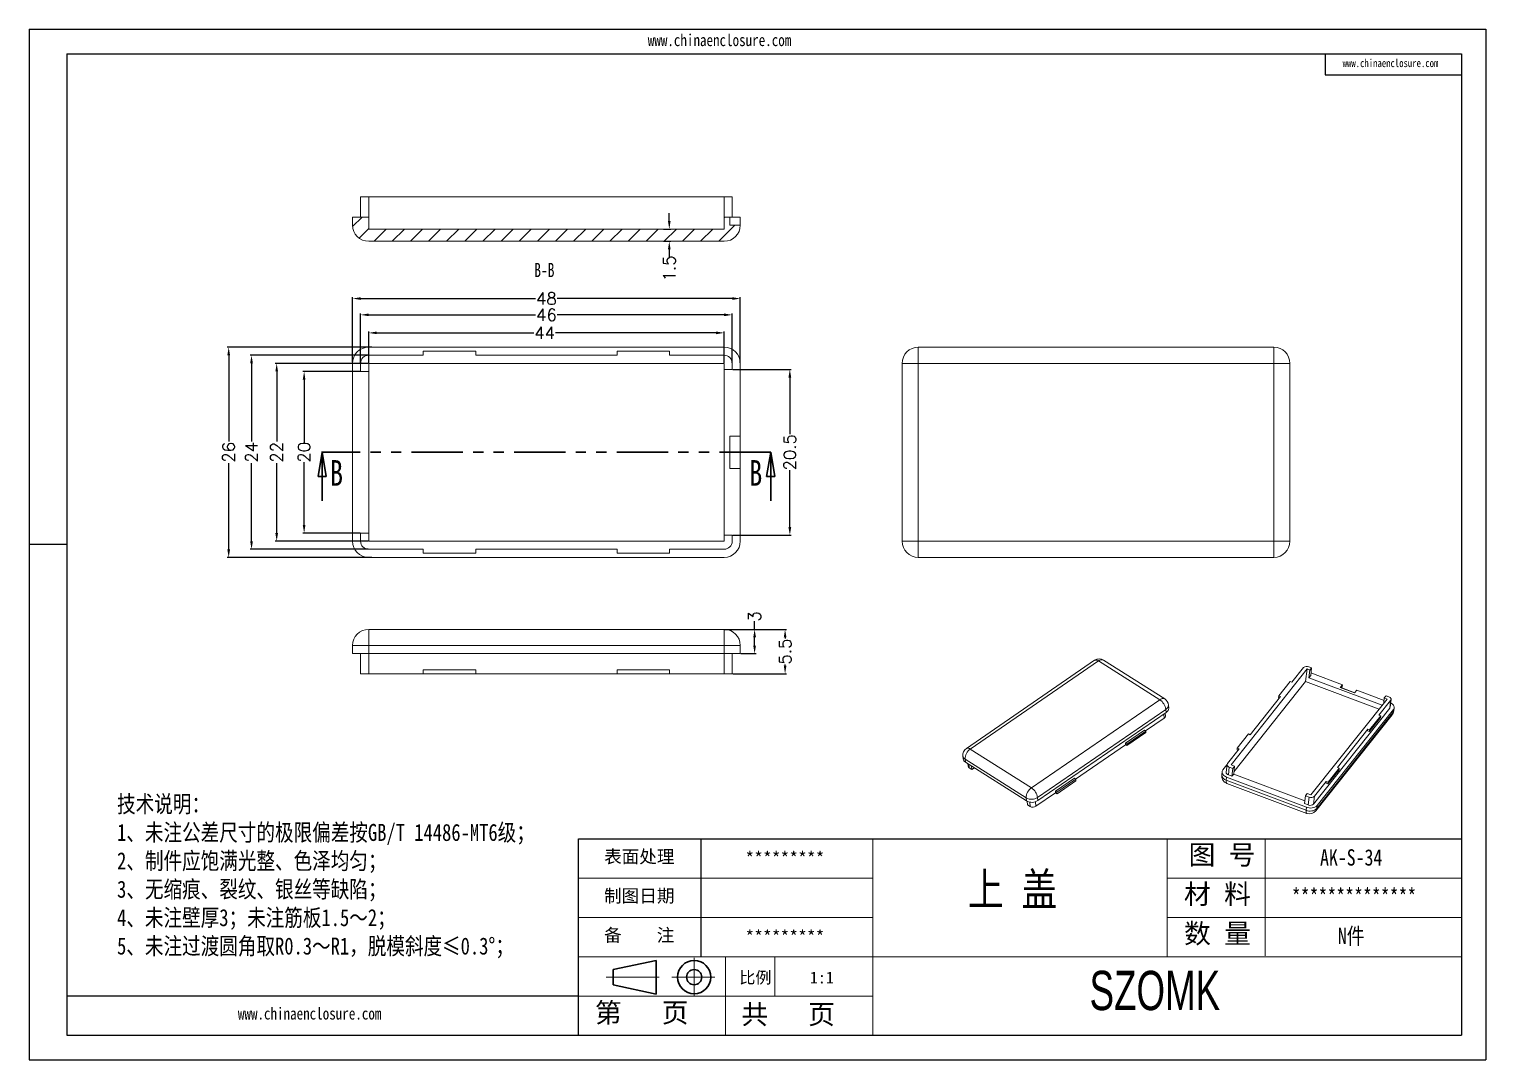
# Model space of a CAD drawing. Header units: inches. Extents: x 2844 to 3230, y 889 to 1017.
# Drawn here: x 3049.4 to 3229.7, y 889.4 to 1016.9 of the extents above; entities that cross this region are included whole.
import ezdxf

# ---------------------------------------------------------------- set-up
doc = ezdxf.new("R2010")
doc.units = ezdxf.units.IN
doc.linetypes.add('CENTER2', pattern=[28.575, 19.05, -3.175, 3.175, -3.175])
doc.linetypes.add('PHANTOM', pattern=[12.7, 6.35, -1.27, 1.27, -1.27, 1.27, -1.27])
doc.layers.add('文字', color=81, linetype='Continuous')
for name, color, linetype, lineweight in [('粗实线', 7, 'Continuous', 30), ('细实线', 3, 'Continuous', 9), ('细点划线', 2, 'CENTER2', 9)]:
    doc.layers.add(name, color=color, linetype=linetype, lineweight=lineweight)
doc.styles.add('SLDTEXTSTYLE0', font='TXT', dxfattribs={"width": 0.75})
doc.styles.add('SLDTEXTSTYLE3', font='TXT', dxfattribs={"width": 0.7})
doc.styles.get("Standard").update_dxf_attribs({"font": 'txt', "bigfont": 'gbcbig.shx'})
doc.styles.add('宋体', font='', dxfattribs={"width": 0.8, "height": 3.5})
doc.styles.add('长仿宋', font='', dxfattribs={"width": 0.7, "height": 4})
doc.styles.get('宋体').set_extended_font_data('SimSun')
doc.styles.get('长仿宋').set_extended_font_data('SimSun')
doc.dimstyles.new('1.5', dxfattribs={"dimtxt": 1.5, "dimasz": 1, "dimexe": 0.18, "dimexo": 0.0625, "dimgap": 0.1, "dimtad": 0, "dimzin": 12, "dimdsep": 46, "dimtxsty": 'Standard', "dimcen": 0.5, "dimclrd": 3, "dimclre": 3, "dimadec": 0, "dimazin": 0, "dimtfac": 1, "dimtofl": 0, "dimtmove": 0, "dimatfit": 3, "dimfxl": 1, "dimtolj": 1, "dimtzin": 0, "dimarcsym": 0})

# ---------------------------------------------------------------- blocks, each defined once
blk = doc.blocks.new('_CLOSED')
at = {"color": 0, "linetype": 'ByBlock', "lineweight": -2}
for p, q in [((-1, 0.166667), (0, 0)), ((-1, 0.166667), (-1, -0.166667)), ((0, 0), (-1, -0.166667)), ((0, 0), (-1, 0))]:
    blk.add_line(p, q, dxfattribs=at)
blk = doc.blocks.new('*D170')
at = {"color": 3, "lineweight": -2}
for p, q in [((3090.4, 975.66), (3090.4, 981.77)), ((3091.4, 981.59), (3112.05, 981.59)), ((3135.4, 981.59), (3114.75, 981.59)), ((3136.4, 975.66), (3136.4, 981.77))]:
    blk.add_line(p, q, dxfattribs=at)
at = {"color": 3}
for points in [[(3091.4, 981.76), (3091.4, 981.43), (3090.4, 981.59)], [(3135.4, 981.76), (3135.4, 981.43), (3136.4, 981.59)]]:
    blk.add_solid(points, dxfattribs=at)
at = {"layer": 'Defpoints', "color": 0}
for p in [(3136.4, 981.59), (3090.4, 975.59), (3136.4, 975.59)]:
    blk.add_point(p, dxfattribs=at)
at = {"color": 0, "insert": (3113.4, 981.59), "char_height": 1.5, "attachment_point": 5}
blk.add_mtext('\\A1;46', dxfattribs=at)
blk = doc.blocks.new('*D171')
at = {"color": 3, "lineweight": -2}
for p, q in [((3089.4, 975.72), (3089.4, 983.79)), ((3090.4, 983.61), (3112.05, 983.61)), ((3136.4, 983.61), (3114.75, 983.61)), ((3137.4, 975.66), (3137.4, 983.79))]:
    blk.add_line(p, q, dxfattribs=at)
at = {"color": 3}
for points in [[(3090.4, 983.77), (3090.4, 983.44), (3089.4, 983.61)], [(3136.4, 983.77), (3136.4, 983.44), (3137.4, 983.61)]]:
    blk.add_solid(points, dxfattribs=at)
at = {"layer": 'Defpoints', "color": 0}
for p in [(3089.4, 983.61), (3089.4, 975.66), (3137.4, 975.59)]:
    blk.add_point(p, dxfattribs=at)
at = {"color": 0, "insert": (3113.4, 983.61), "char_height": 1.5, "attachment_point": 5}
blk.add_mtext('\\A1;48', dxfattribs=at)
blk = doc.blocks.new('*D172')
at = {"color": 3, "lineweight": -2}
for p, q in [((3091.4, 975.66), (3091.4, 979.54)), ((3092.4, 979.36), (3111.83, 979.36)), ((3134.4, 979.36), (3114.53, 979.36)), ((3135.4, 975.66), (3135.4, 979.54))]:
    blk.add_line(p, q, dxfattribs=at)
at = {"color": 3}
for points in [[(3092.4, 979.53), (3092.4, 979.2), (3091.4, 979.36)], [(3134.4, 979.53), (3134.4, 979.2), (3135.4, 979.36)]]:
    blk.add_solid(points, dxfattribs=at)
at = {"layer": 'Defpoints', "color": 0}
for p in [(3135.4, 979.36), (3091.4, 975.59), (3135.4, 975.59)]:
    blk.add_point(p, dxfattribs=at)
at = {"color": 0, "insert": (3113.18, 979.36), "char_height": 1.5, "attachment_point": 5}
blk.add_mtext('\\A1;44', dxfattribs=at)
blk = doc.blocks.new('*D173')
at = {"color": 3, "lineweight": -2}
for p, q in [((3090.33, 974.59), (3083.23, 974.59)), ((3083.41, 973.59), (3083.41, 965.82)), ((3083.41, 955.59), (3083.41, 963.37)), ((3090.33, 954.59), (3083.23, 954.59))]:
    blk.add_line(p, q, dxfattribs=at)
at = {"color": 3}
for points in [[(3083.24, 973.59), (3083.57, 973.59), (3083.41, 974.59)], [(3083.24, 955.59), (3083.57, 955.59), (3083.41, 954.59)]]:
    blk.add_solid(points, dxfattribs=at)
at = {"layer": 'Defpoints', "color": 0}
for p in [(3083.41, 974.59), (3090.4, 974.59), (3090.4, 954.59)]:
    blk.add_point(p, dxfattribs=at)
at = {"color": 0, "insert": (3083.41, 964.59), "char_height": 1.5, "attachment_point": 5, "rotation": 90}
blk.add_mtext('\\A1;20', dxfattribs=at)
blk = doc.blocks.new('*D174')
at = {"color": 3, "lineweight": -2}
for p, q in [((3091.33, 975.59), (3079.83, 975.59)), ((3080.01, 974.59), (3080.01, 965.94)), ((3080.01, 954.59), (3080.01, 963.24)), ((3091.33, 953.59), (3079.83, 953.59))]:
    blk.add_line(p, q, dxfattribs=at)
at = {"color": 3}
for points in [[(3079.85, 974.59), (3080.18, 974.59), (3080.01, 975.59)], [(3079.85, 954.59), (3080.18, 954.59), (3080.01, 953.59)]]:
    blk.add_solid(points, dxfattribs=at)
at = {"layer": 'Defpoints', "color": 0}
for p in [(3091.4, 975.59), (3080.01, 953.59), (3091.4, 953.59)]:
    blk.add_point(p, dxfattribs=at)
at = {"color": 0, "insert": (3080.01, 964.59), "char_height": 1.5, "attachment_point": 5, "rotation": 90}
blk.add_mtext('\\A1;22', dxfattribs=at)
blk = doc.blocks.new('*D175')
at = {"color": 3, "lineweight": -2}
for p, q in [((3091.33, 976.59), (3076.72, 976.59)), ((3076.9, 975.59), (3076.9, 965.94)), ((3076.9, 953.59), (3076.9, 963.24)), ((3091.33, 952.59), (3076.72, 952.59))]:
    blk.add_line(p, q, dxfattribs=at)
at = {"color": 3}
for points in [[(3076.73, 975.59), (3077.07, 975.59), (3076.9, 976.59)], [(3076.73, 953.59), (3077.07, 953.59), (3076.9, 952.59)]]:
    blk.add_solid(points, dxfattribs=at)
at = {"layer": 'Defpoints', "color": 0}
for p in [(3091.4, 976.59), (3076.9, 952.59), (3091.4, 952.59)]:
    blk.add_point(p, dxfattribs=at)
at = {"color": 0, "insert": (3076.9, 964.59), "char_height": 1.5, "attachment_point": 5, "rotation": 90}
blk.add_mtext('\\A1;24', dxfattribs=at)
blk = doc.blocks.new('*D176')
at = {"color": 3, "lineweight": -2}
for p, q in [((3091.78, 977.59), (3073.89, 977.59)), ((3074.07, 976.59), (3074.07, 965.94)), ((3074.07, 952.59), (3074.07, 963.24)), ((3091.78, 951.59), (3073.89, 951.59))]:
    blk.add_line(p, q, dxfattribs=at)
at = {"color": 3}
for points in [[(3073.9, 976.59), (3074.24, 976.59), (3074.07, 977.59)], [(3073.9, 952.59), (3074.24, 952.59), (3074.07, 951.59)]]:
    blk.add_solid(points, dxfattribs=at)
at = {"layer": 'Defpoints', "color": 0}
for p in [(3091.85, 977.59), (3074.07, 951.59), (3091.85, 951.59)]:
    blk.add_point(p, dxfattribs=at)
at = {"color": 0, "insert": (3074.07, 964.59), "char_height": 1.5, "attachment_point": 5, "rotation": 90}
blk.add_mtext('\\A1;26', dxfattribs=at)
blk = doc.blocks.new('*D177')
at = {"color": 3, "lineweight": -2}
for p, q in [((3136.46, 974.84), (3143.71, 974.84)), ((3143.53, 973.84), (3143.53, 966.82)), ((3143.53, 955.34), (3143.53, 962.37)), ((3136.46, 954.34), (3143.71, 954.34))]:
    blk.add_line(p, q, dxfattribs=at)
at = {"color": 3}
for points in [[(3143.36, 973.84), (3143.7, 973.84), (3143.53, 974.84)], [(3143.36, 955.34), (3143.7, 955.34), (3143.53, 954.34)]]:
    blk.add_solid(points, dxfattribs=at)
at = {"layer": 'Defpoints', "color": 0}
for p in [(3136.4, 974.84), (3143.53, 974.84), (3136.4, 954.34)]:
    blk.add_point(p, dxfattribs=at)
at = {"color": 0, "insert": (3143.53, 964.59), "char_height": 1.5, "attachment_point": 5, "rotation": 90}
blk.add_mtext('\\A1;20.5', dxfattribs=at)
blk = doc.blocks.new('*D178')
at = {"color": 3, "lineweight": -2}
for p, q in [((3135.46, 942.69), (3143.12, 942.69)), ((3142.94, 941.69), (3142.94, 941.54)), ((3142.94, 938.19), (3142.94, 938.34)), ((3136.46, 937.19), (3143.12, 937.19))]:
    blk.add_line(p, q, dxfattribs=at)
at = {"color": 3}
for points in [[(3142.78, 941.69), (3143.11, 941.69), (3142.94, 942.69)], [(3142.78, 938.19), (3143.11, 938.19), (3142.94, 937.19)]]:
    blk.add_solid(points, dxfattribs=at)
at = {"layer": 'Defpoints', "color": 0}
for p in [(3135.4, 942.69), (3142.94, 942.69), (3136.4, 937.19)]:
    blk.add_point(p, dxfattribs=at)
at = {"color": 0, "insert": (3142.94, 939.94), "char_height": 1.5, "attachment_point": 5, "rotation": 90}
blk.add_mtext('\\A1;5.5', dxfattribs=at)
blk = doc.blocks.new('*D179')
at = {"color": 3, "lineweight": -2}
for p, q in [((3139.17, 942.69), (3139.17, 943.69)), ((3135.46, 942.69), (3139.35, 942.69)), ((3139.17, 940.69), (3139.17, 941.69)), ((3137.46, 939.69), (3139.35, 939.69))]:
    blk.add_line(p, q, dxfattribs=at)
at = {"color": 3}
for points in [[(3139, 941.69), (3139.34, 941.69), (3139.17, 942.69)], [(3139, 940.69), (3139.34, 940.69), (3139.17, 939.69)]]:
    blk.add_solid(points, dxfattribs=at)
at = {"layer": 'Defpoints', "color": 0}
for p in [(3135.4, 942.69), (3139.17, 942.69), (3137.4, 939.69)]:
    blk.add_point(p, dxfattribs=at)
at = {"color": 0, "insert": (3139.17, 944.29), "char_height": 1.5, "attachment_point": 5, "rotation": 90}
blk.add_mtext('\\A1;3', dxfattribs=at)
blk = doc.blocks.new('*D180')
at = {"color": 3, "lineweight": -2}
for p, q in [((3128.61, 993.19), (3128.61, 994.19)), ((3127.89, 992.19), (3128.79, 992.19)), ((3127.89, 990.69), (3128.79, 990.69)), ((3128.61, 989.69), (3128.61, 988.69))]:
    blk.add_line(p, q, dxfattribs=at)
at = {"color": 3}
for points in [[(3128.44, 993.19), (3128.77, 993.19), (3128.61, 992.19)], [(3128.44, 989.69), (3128.77, 989.69), (3128.61, 990.69)]]:
    blk.add_solid(points, dxfattribs=at)
at = {"layer": 'Defpoints', "color": 0}
for p in [(3127.83, 992.19), (3127.83, 990.69), (3128.61, 990.69)]:
    blk.add_point(p, dxfattribs=at)
at = {"color": 0, "insert": (3128.61, 987.34), "char_height": 1.5, "attachment_point": 5, "rotation": 90}
blk.add_mtext('\\A1;1.5', dxfattribs=at)

msp = doc.modelspace()

# ---------------------------------------------------------------- hatches: boundary and pattern name
at = {"linetype": 'Continuous', "lineweight": 0}
h = msp.add_hatch(dxfattribs=at)
h.set_pattern_fill('ANSI31', color=4, scale=0.5, style=0)
edge = h.paths.add_edge_path(flags=0)
edge.add_line((3091.397, 993.691), (3089.397, 993.691))
edge.add_line((3089.397, 993.691), (3089.397, 992.691))
edge.add_arc((3091.397, 992.691), 2, 180, 270)
edge.add_line((3091.397, 990.691), (3135.397, 990.691))
edge.add_arc((3135.397, 992.691), 2, 270, 360)
edge.add_line((3137.397, 992.691), (3136.097, 992.691))
edge.add_line((3136.097, 992.691), (3136.097, 993.691))
edge.add_line((3136.097, 993.691), (3135.397, 993.691))
edge.add_line((3135.397, 993.691), (3135.397, 992.191))
edge.add_line((3135.397, 992.191), (3091.397, 992.191))
edge.add_line((3091.397, 992.191), (3091.397, 993.691))

# ---------------------------------------------------------------- linework, layer by layer
for p, q in [((3049.37, 1016.932), (3229.684, 1016.932)), ((3049.37, 1016.932), (3049.37, 889.437)), ((3229.684, 1016.932), (3229.684, 889.437)), ((3054.035, 1013.897), (3226.648, 1013.897)), ((3054.035, 1013.897), (3054.035, 892.473)), ((3209.784, 1013.897), (3209.784, 1011.262)), ((3226.648, 1013.897), (3226.648, 892.473)), ((3209.784, 1011.262), (3226.648, 1011.262)), ((3054.035, 953.185), (3049.37, 953.185)), ((3049.37, 948.463), (3049.37, 889.437)), ((3117.367, 892.473), (3117.367, 916.758)), ((3117.367, 916.758), (3226.648, 916.758)), ((3132.545, 902.187), (3132.545, 916.758)), ((3117.367, 897.33), (3054.035, 897.33)), ((3054.035, 892.473), (3226.648, 892.473)), ((3049.37, 889.437), (3229.684, 889.437)), ((3049.37, 889.437), (3132.848, 889.437))]:
    msp.add_line(p, q)
at = {"color": 7, "linetype": 'Continuous', "lineweight": 15}
for p, q in [((3090.397, 993.691), (3090.397, 996.191)), ((3091.397, 996.191), (3090.397, 996.191)), ((3091.397, 993.691), (3091.397, 996.191)), ((3135.397, 996.191), (3091.397, 996.191)), ((3136.397, 996.191), (3135.397, 996.191)), ((3135.397, 993.691), (3135.397, 996.191)), ((3136.397, 993.691), (3136.397, 996.191)), ((3089.397, 993.691), (3089.397, 992.691)), ((3089.397, 993.691), (3091.397, 993.691)), ((3091.397, 992.191), (3091.397, 993.691)), ((3135.397, 993.691), (3135.397, 992.191)), ((3135.397, 993.691), (3136.097, 993.691)), ((3136.097, 992.691), (3136.097, 993.691)), ((3137.397, 993.691), (3136.097, 993.691)), ((3137.397, 992.691), (3137.397, 993.691)), ((3091.397, 992.191), (3135.397, 992.191)), ((3137.397, 992.691), (3136.097, 992.691)), ((3091.397, 990.691), (3135.397, 990.691)), ((3135.397, 977.593), (3091.397, 977.593)), ((3159.431, 977.593), (3159.431, 975.593)), ((3159.431, 977.593), (3203.431, 977.593)), ((3203.431, 975.593), (3203.431, 977.593)), ((3089.397, 975.593), (3089.397, 953.593)), ((3090.397, 975.593), (3090.397, 974.593)), ((3098.147, 976.593), (3091.397, 976.593)), ((3135.397, 975.593), (3091.397, 975.593)), ((3091.397, 975.593), (3091.397, 974.593)), ((3098.147, 977.093), (3098.147, 976.593)), ((3104.647, 977.093), (3098.147, 977.093)), ((3104.647, 977.093), (3104.647, 976.593)), ((3122.147, 976.593), (3104.647, 976.593)), ((3122.147, 977.093), (3122.147, 976.593)), ((3128.647, 977.093), (3122.147, 977.093)), ((3128.647, 977.093), (3128.647, 976.593)), ((3135.397, 976.593), (3128.647, 976.593)), ((3135.397, 974.843), (3135.397, 975.593)), ((3136.397, 974.843), (3136.397, 975.593)), ((3137.397, 966.593), (3137.397, 975.593)), ((3157.431, 966.593), (3157.431, 975.593)), ((3157.431, 975.593), (3159.431, 975.593)), ((3159.431, 975.593), (3159.431, 953.593)), ((3203.431, 975.593), (3159.431, 975.593)), ((3203.431, 953.593), (3203.431, 975.593)), ((3203.431, 975.593), (3205.431, 975.593)), ((3205.431, 975.593), (3205.431, 953.593)), ((3091.397, 974.593), (3090.397, 974.593)), ((3091.397, 954.593), (3091.397, 974.593)), ((3136.397, 974.843), (3135.397, 974.843)), ((3135.397, 974.843), (3135.397, 954.343)), ((3136.097, 966.593), (3136.097, 962.593)), ((3137.397, 966.593), (3136.097, 966.593)), ((3137.397, 962.593), (3137.397, 966.593)), ((3157.431, 962.593), (3157.431, 966.593)), ((3136.097, 962.593), (3137.397, 962.593)), ((3137.397, 953.593), (3137.397, 962.593)), ((3157.431, 953.593), (3157.431, 962.593)), ((3090.397, 954.593), (3090.397, 953.593)), ((3090.397, 954.593), (3091.397, 954.593)), ((3091.397, 954.593), (3091.397, 953.593)), ((3135.397, 953.593), (3135.397, 954.343)), ((3135.397, 954.343), (3136.397, 954.343)), ((3136.397, 953.593), (3136.397, 954.343)), ((3091.397, 953.593), (3135.397, 953.593)), ((3091.397, 952.593), (3098.147, 952.593)), ((3098.147, 952.093), (3098.147, 952.593)), ((3104.647, 952.093), (3098.147, 952.093)), ((3104.647, 952.093), (3104.647, 952.593)), ((3104.647, 952.593), (3122.147, 952.593)), ((3122.147, 952.093), (3122.147, 952.593)), ((3128.647, 952.093), (3122.147, 952.093)), ((3128.647, 952.093), (3128.647, 952.593)), ((3128.647, 952.593), (3135.397, 952.593)), ((3157.431, 953.593), (3159.431, 953.593)), ((3159.431, 951.593), (3159.431, 953.593)), ((3159.431, 953.593), (3203.431, 953.593)), ((3203.431, 953.593), (3205.431, 953.593)), ((3203.431, 953.593), (3203.431, 951.593)), ((3091.397, 951.593), (3135.397, 951.593)), ((3203.431, 951.593), (3159.431, 951.593)), ((3091.397, 942.687), (3091.397, 940.687)), ((3091.397, 942.687), (3135.397, 942.687)), ((3135.397, 940.687), (3135.397, 942.687)), ((3089.397, 940.687), (3091.397, 940.687)), ((3089.397, 939.687), (3089.397, 940.687)), ((3091.397, 939.687), (3089.397, 939.687)), ((3090.397, 939.687), (3090.397, 937.187)), ((3135.397, 940.687), (3091.397, 940.687)), ((3091.397, 940.687), (3091.397, 939.687)), ((3135.397, 939.687), (3091.397, 939.687)), ((3091.397, 939.687), (3091.397, 937.187)), ((3135.397, 940.687), (3137.397, 940.687)), ((3135.397, 939.687), (3135.397, 940.687)), ((3137.397, 939.687), (3135.397, 939.687)), ((3135.397, 939.687), (3135.397, 937.187)), ((3136.397, 939.687), (3136.397, 937.187)), ((3137.397, 940.687), (3137.397, 939.687)), ((3098.147, 937.687), (3104.647, 937.687)), ((3098.147, 937.187), (3098.147, 937.687)), ((3104.647, 937.687), (3104.647, 937.187)), ((3122.147, 937.187), (3122.147, 937.687)), ((3122.147, 937.687), (3128.647, 937.687)), ((3128.647, 937.687), (3128.647, 937.187)), ((3181.261, 938.86), (3165.382, 927.959)), ((3181.751, 938.787), (3165.871, 927.885)), ((3189.318, 933.981), (3181.751, 938.787)), ((3189.93, 934.075), (3182.364, 938.88)), ((3207.564, 937.787), (3198.139, 925.919)), ((3207.115, 937.955), (3205.669, 936.135)), ((3207.376, 936.244), (3207.564, 937.787)), ((3207.901, 937.66), (3207.564, 937.787)), ((3208.115, 937.93), (3207.778, 938.056)), ((3207.784, 936.696), (3207.901, 937.66)), ((3208.115, 937.93), (3207.901, 937.66)), ((3207.998, 936.966), (3208.115, 937.93)), ((3091.397, 937.187), (3090.397, 937.187)), ((3098.147, 937.187), (3091.397, 937.187)), ((3104.647, 937.187), (3098.147, 937.187)), ((3122.147, 937.187), (3104.647, 937.187)), ((3128.647, 937.187), (3122.147, 937.187)), ((3135.397, 937.187), (3128.647, 937.187)), ((3136.397, 937.187), (3135.397, 937.187)), ((3207.376, 936.244), (3198.506, 925.075)), ((3205.444, 936.219), (3204.052, 934.466)), ((3205.444, 936.219), (3205.669, 936.135)), ((3216.463, 932.829), (3207.376, 936.244)), ((3207.998, 936.966), (3207.784, 936.696)), ((3207.784, 936.696), (3216.833, 933.294)), ((3211.919, 935.842), (3208.039, 937.3)), ((3211.919, 935.842), (3211.641, 935.491)), ((3211.872, 935.456), (3211.919, 935.842)), ((3204.277, 934.382), (3200.528, 929.661)), ((3204.052, 934.466), (3204.029, 934.273)), ((3204.029, 934.273), (3204.153, 934.226)), ((3204.052, 934.466), (3204.277, 934.382)), ((3208.025, 922.203), (3217.45, 934.071)), ((3211.641, 935.491), (3213.438, 934.816)), ((3211.872, 935.456), (3211.841, 935.416)), ((3213.47, 934.856), (3211.872, 935.456)), ((3213.438, 934.816), (3213.717, 935.166)), ((3217.077, 933.903), (3213.717, 935.166)), ((3217.034, 933.547), (3217.113, 934.198)), ((3217.113, 934.198), (3217.327, 934.467)), ((3217.45, 934.071), (3217.113, 934.198)), ((3217.664, 934.341), (3217.327, 934.467)), ((3173.438, 923.08), (3189.318, 933.981)), ((3190.082, 932.794), (3174.202, 921.892)), ((3190.12, 932.418), (3174.24, 921.517)), ((3190.025, 931.967), (3189.988, 932.328)), ((3190.12, 932.418), (3190.082, 932.794)), ((3190.427, 932.956), (3190.389, 933.331)), ((3208.357, 921.07), (3217.782, 932.938)), ((3208.759, 920.515), (3218.184, 932.383)), ((3208.806, 920.901), (3218.231, 932.769)), ((3216.453, 932.081), (3217.899, 933.902)), ((3217.782, 932.938), (3217.899, 933.902)), ((3217.829, 933.046), (3217.946, 934.01)), ((3218.184, 932.383), (3218.231, 932.769)), ((3218.278, 932.6), (3218.325, 932.986)), ((3189.871, 931.698), (3187.568, 930.117)), ((3208.644, 920.231), (3218.069, 932.099)), ((3215.262, 930.051), (3216.654, 931.804)), ((3216.678, 931.997), (3215.286, 930.244)), ((3216.678, 931.997), (3216.453, 932.081)), ((3216.654, 931.804), (3216.678, 931.997)), ((3185.07, 928.603), (3187.416, 930.213)), ((3185.242, 928.494), (3187.588, 930.104)), ((3187.607, 929.917), (3185.261, 928.306)), ((3187.588, 930.104), (3187.416, 930.213)), ((3187.588, 930.104), (3187.607, 929.917)), ((3200.303, 929.746), (3198.911, 927.993)), ((3200.303, 929.746), (3200.528, 929.661)), ((3211.312, 925.608), (3215.061, 930.328)), ((3215.061, 930.328), (3215.037, 930.135)), ((3215.262, 930.051), (3215.037, 930.135)), ((3215.286, 930.244), (3215.061, 930.328)), ((3215.286, 930.244), (3215.262, 930.051)), ((3164.953, 927.034), (3164.991, 926.658)), ((3165.871, 927.885), (3173.438, 923.08)), ((3185.089, 928.415), (3178.906, 924.171)), ((3185.089, 928.415), (3185.07, 928.603)), ((3185.242, 928.494), (3185.07, 928.603)), ((3185.261, 928.306), (3185.089, 928.415)), ((3185.261, 928.306), (3185.242, 928.494)), ((3199.136, 927.908), (3197.69, 926.087)), ((3198.911, 927.993), (3198.888, 927.8)), ((3198.888, 927.8), (3199.013, 927.753)), ((3198.911, 927.993), (3199.136, 927.908)), ((3172.792, 921.833), (3165.226, 926.639)), ((3165.226, 926.639), (3165.264, 926.264)), ((3172.831, 921.458), (3165.264, 926.264)), ((3165.552, 926.081), (3165.583, 925.77)), ((3166.064, 925.354), (3165.72, 925.573)), ((3166.02, 925.783), (3166.064, 925.354)), ((3166.064, 925.354), (3166.367, 925.563)), ((3197.029, 925.075), (3196.982, 924.69)), ((3197.638, 925.941), (3197.123, 925.292)), ((3197.643, 925.979), (3197.526, 925.015)), ((3197.808, 924.685), (3197.925, 925.649)), ((3197.925, 925.649), (3198.374, 925.48)), ((3198.139, 925.919), (3198.589, 925.75)), ((3198.257, 924.516), (3198.374, 925.48)), ((3198.589, 925.75), (3198.374, 925.48)), ((3198.471, 924.786), (3198.589, 925.75)), ((3210.121, 923.577), (3211.514, 925.331)), ((3211.537, 925.523), (3210.145, 923.77)), ((3211.537, 925.523), (3211.312, 925.608)), ((3211.514, 925.331), (3211.537, 925.523)), ((3176.409, 922.657), (3178.754, 924.267)), ((3176.581, 922.548), (3178.926, 924.158)), ((3178.945, 923.97), (3176.6, 922.36)), ((3178.926, 924.158), (3178.754, 924.267)), ((3178.926, 924.158), (3178.945, 923.97)), ((3197.593, 924.415), (3197.547, 924.029)), ((3197.547, 924.029), (3207.432, 920.314)), ((3197.593, 924.415), (3207.479, 920.699)), ((3197.623, 923.633), (3207.509, 919.917)), ((3197.808, 924.685), (3198.257, 924.516)), ((3198.471, 924.786), (3198.257, 924.516)), ((3207.285, 921.473), (3198.471, 924.786)), ((3208.474, 922.034), (3209.92, 923.855)), ((3209.92, 923.855), (3209.897, 923.662)), ((3210.121, 923.577), (3209.897, 923.662)), ((3210.145, 923.77), (3209.92, 923.855)), ((3210.145, 923.77), (3210.121, 923.577)), ((3172.831, 921.458), (3172.792, 921.833)), ((3172.899, 921.419), (3172.943, 920.986)), ((3176.428, 922.469), (3173.991, 920.797)), ((3174.202, 921.892), (3174.24, 921.517)), ((3176.428, 922.469), (3176.409, 922.657)), ((3176.581, 922.548), (3176.409, 922.657)), ((3176.6, 922.36), (3176.428, 922.469)), ((3176.6, 922.36), (3176.581, 922.548)), ((3207.244, 921.138), (3207.361, 922.102)), ((3207.361, 922.102), (3207.576, 922.372)), ((3207.361, 922.102), (3207.811, 921.933)), ((3207.576, 922.372), (3208.025, 922.203)), ((3207.693, 920.969), (3207.811, 921.933)), ((3208.357, 921.07), (3208.474, 922.034)), ((3173.287, 920.767), (3172.943, 920.986)), ((3207.244, 921.138), (3207.693, 920.969)), ((3207.432, 920.314), (3207.479, 920.699)), ((3208.806, 920.901), (3208.759, 920.515))]:
    msp.add_line(p, q, dxfattribs=at)
at = {"color": 1, "linetype": 'PHANTOM', "lineweight": 30}
msp.add_line((3141.157, 964.593), (3085.548, 964.593), dxfattribs=at)
at = {"color": 7, "linetype": 'Continuous', "lineweight": 30}
for p, q in [((3085.637, 958.593), (3085.637, 964.593)), ((3141.157, 958.593), (3141.157, 964.593))]:
    msp.add_line(p, q, dxfattribs=at)
at = {"color": 8, "linetype": 'Continuous', "lineweight": 15}
for p, q in [((3189.819, 932.212), (3189.871, 931.698)), ((3165.676, 926.001), (3165.72, 925.573)), ((3173.231, 921.312), (3173.287, 920.767)), ((3173.934, 921.367), (3173.991, 920.797))]:
    msp.add_line(p, q, dxfattribs=at)
at = {"color": 7, "linetype": 'Continuous', "lineweight": 15, "flags": 128}
for points in [[(3217.899, 933.902), (3217.932, 933.958), (3217.947, 934.018), (3217.942, 934.08), (3217.919, 934.142), (3217.878, 934.201), (3217.82, 934.256), (3217.748, 934.303), (3217.664, 934.341)], [(3217.782, 932.938), (3217.815, 932.994), (3217.829, 933.046)], [(3218.231, 932.769), (3218.283, 932.849), (3218.315, 932.935), (3218.328, 933.024), (3218.32, 933.114), (3218.292, 933.205), (3218.245, 933.293), (3218.179, 933.378), (3218.095, 933.457), (3217.997, 933.529), (3217.895, 933.588)], [(3197.123, 925.292), (3197.071, 925.212), (3197.039, 925.127), (3197.026, 925.038), (3197.034, 924.947), (3197.062, 924.856), (3197.11, 924.768), (3197.176, 924.683), (3197.259, 924.604), (3197.358, 924.532), (3197.47, 924.469), (3197.593, 924.415)], [(3197.69, 926.087), (3197.657, 926.032), (3197.642, 925.971), (3197.647, 925.909), (3197.67, 925.847), (3197.712, 925.788), (3197.769, 925.734), (3197.842, 925.687), (3197.925, 925.649)]]:
    msp.add_lwpolyline(points, dxfattribs=at)
at = {"color": 8, "linetype": 'Continuous', "lineweight": 15, "flags": 128}
for points in [[(3197.623, 923.633), (3197.59, 923.656), (3197.564, 923.698), (3197.546, 923.758), (3197.537, 923.834), (3197.538, 923.925), (3197.547, 924.029)], [(3207.509, 919.917), (3207.475, 919.94), (3207.449, 919.982), (3207.432, 920.042), (3207.423, 920.118), (3207.423, 920.209), (3207.432, 920.314)]]:
    msp.add_lwpolyline(points, dxfattribs=at)
at = {"color": 7, "linetype": 'Continuous', "lineweight": 15}
for centre, radius, start, end in [((3091.397, 992.691), 2, 180, 270), ((3135.397, 992.691), 2, 270, 0), ((3091.397, 975.593), 2, 90, 180), ((3135.397, 975.593), 2, 0, 90), ((3159.431, 975.593), 2, 90, 180), ((3203.431, 975.593), 2, 0, 90), ((3091.397, 975.593), 1, 90, 180), ((3135.397, 975.593), 1, 0, 90), ((3091.397, 953.593), 2, 180, 270), ((3091.397, 953.593), 1, 180, 270), ((3135.397, 953.593), 1, 270, 0), ((3135.397, 953.593), 2, 270, 0), ((3159.431, 953.593), 2, 180, 270), ((3203.431, 953.593), 2, 270, 0), ((3091.397, 940.687), 2, 90, 180), ((3135.397, 940.687), 2, 0, 90), ((3181.827, 938.036), 1, 57.58138, 124.46922), ((3207.524, 937.494), 0.617, 65.66785, 131.61377), ((3189.394, 933.23), 1, 5.79141, 57.58138), ((3188.317, 932.498), 1.79, 9.51981, 55.98957), ((3189.817, 932.948), 0.61, 299.77885, 0.77693), ((3217.285, 932.721), 1, 321.5455, 353.05541), ((3189.723, 931.961), 0.302, 299.47988, 1.0759), ((3165.948, 927.134), 1, 124.46922, 185.79141), ((3166.708, 926.661), 1.483, 124.366, 180.85793), ((3165.526, 926.737), 0.541, 188.34981, 241.01855), ((3165.85, 925.809), 0.269, 188.21557, 241.15278), ((3197.887, 925.038), 0.362, 183.70184, 257.32363), ((3197.975, 924.569), 1, 173.05541, 249.40057), ((3174.275, 921.856), 1.483, 124.366, 180.85793), ((3173.449, 923.035), 1.369, 241.36695, 303.39867), ((3173.487, 922.649), 1.36, 241.14012, 303.62551), ((3172.448, 921.603), 1.778, 9.35313, 56.15625), ((3208.065, 922.495), 0.617, 245.66785, 311.61377), ((3173.615, 921.368), 0.684, 241.36347, 303.40215), ((3207.937, 921.456), 1.249, 246.14131, 311.14031), ((3207.991, 921.797), 1.211, 244.99236, 312.28926), ((3207.861, 920.853), 1, 249.40057, 321.5455), ((3207.947, 921.531), 0.617, 245.66785, 311.61377)]:
    msp.add_arc(centre, radius, start, end, dxfattribs=at)
at = {"color": 8, "linetype": 'Continuous', "lineweight": 15}
for centre, radius, start, end in [((3181.448, 938.436), 0.463, 49.12876, 113.76074), ((3182.132, 938.347), 0.581, 66.46261, 130.88685), ((3189.698, 933.542), 0.581, 66.46261, 130.88685), ((3189.807, 933.307), 0.583, 298.18312, 2.37266), ((3217.627, 932.445), 0.561, 321.99422, 353.72827), ((3217.853, 932.656), 0.429, 320.58439, 352.56104), ((3165.495, 927.117), 0.549, 188.77579, 240.59257), ((3165.568, 927.535), 0.463, 49.12876, 113.76074), ((3197.685, 924.719), 0.704, 182.40708, 258.61839), ((3208.202, 920.577), 0.561, 321.99422, 353.72827)]:
    msp.add_arc(centre, radius, start, end, dxfattribs=at)
at = {"layer": '粗实线', "color": 7}
for p, q in [((3126.966, 901.732), (3121.659, 900.607)), ((3126.966, 901.732), (3126.966, 897.573)), ((3121.659, 900.607), (3121.659, 898.731)), ((3121.659, 898.731), (3126.966, 897.573))]:
    msp.add_line(p, q, dxfattribs=at)
for radius in [2.063, 0.938]:
    msp.add_circle((3131.689, 899.669), radius, dxfattribs=at)
at = {"layer": '细实线', "color": 7}
for p, q in [((3153.794, 916.758), (3153.794, 892.473)), ((3190.221, 916.758), (3190.221, 902.187)), ((3202.364, 916.758), (3202.364, 902.289)), ((3153.794, 911.901), (3117.367, 911.901)), ((3226.648, 911.901), (3190.221, 911.901)), ((3153.794, 907.044), (3117.367, 907.044)), ((3226.648, 907.044), (3190.221, 907.044)), ((3226.648, 902.187), (3117.367, 902.187)), ((3135.581, 902.187), (3135.581, 892.473)), ((3141.652, 902.187), (3141.652, 897.33)), ((3153.794, 897.33), (3117.367, 897.33))]:
    msp.add_line(p, q, dxfattribs=at)
at = {"layer": '细点划线', "color": 7}
for p, q in [((3131.689, 902.044), (3131.689, 897.33)), ((3120.813, 899.669), (3127.373, 899.669)), ((3128.93, 899.669), (3134.263, 899.669))]:
    msp.add_line(p, q, dxfattribs=at)

# ---------------------------------------------------------------- block references
at = {"color": 7, "linetype": 'Continuous', "lineweight": 30, "xscale": 3, "yscale": 3, "zscale": 0.5, "rotation": 90}
for p in [(3085.637, 964.593), (3141.157, 964.593)]:
    msp.add_blockref('_CLOSED', p, dxfattribs=at)

# ---------------------------------------------------------------- texts
at = {"color": 0, "linetype": 'Continuous', "lineweight": 0, "insert": (3113.142, 988.013), "char_height": 1.75, "attachment_point": 2, "style": 'SLDTEXTSTYLE3'}
msp.add_mtext('B-B', dxfattribs=at)
at = {"color": 7, "linetype": 'Continuous', "char_height": 3.175, "attachment_point": 1, "style": 'SLDTEXTSTYLE0'}
for insert in [(3086.607, 963.621), (3138.499, 963.621)]:
    msp.add_mtext('B', dxfattribs=dict(at, insert=insert))
at = {"char_height": 1.59729, "width": 907.82119, "attachment_point": 1}
for s, insert in [('{\\fSimHei|b0|i0|c134|p49;表面处理}', (3120.535, 915.379)), ('{\\fSimHei|b0|i0|c134|p49;*********}', (3138.029, 915.174)), ('{\\fSimHei|b0|i0|c134|p49;制图日期}', (3120.535, 910.522)), ('{\\fSimHei|b0|i0|c134|p49;备    注}', (3120.535, 905.665)), ('{\\fSimHei|b0|i0|c134|p49;*********}', (3138.029, 905.46))]:
    msp.add_mtext(s, dxfattribs=dict(at, insert=insert))
at = {"layer": '文字', "color": 0, "attachment_point": 1, "style": '宋体'}
for s, insert, char_height, width in [('www.chinaenclosure.com', (3125.945, 1016.32), 1.48407, 26.07368), ('www.chinaenclosure.com', (3211.957, 1013.229), 0.98938, 17.38245), ('{\\H1.111x;技术说明：\\P1、未注公差尺寸的极限偏差按GB/T 14486-MT6级；\\P2、制件应饱满光整、色泽均匀；\\P3、无缩痕、裂纹、银丝等缺陷；\\P4、未注壁厚3；未注筋板1.5～2；\\P5、未注过渡圆角取R0.3～R1，脱模斜度≤0.3%%D；}', (3060.256, 922.14), 1.89725, 69.10414), ('{\\H1.111x;AK-S-34}', (3209.159, 915.489), 1.82136, 21.05694), ('上 盖', (3165.584, 912.565), 4.0475, 51.74535), ('{\\H1.111x;**************}', (3205.656, 910.632), 1.82136, 21.05694), ('{\\H1.111x;N件}', (3211.362, 905.775), 1.82136, 21.05694), ('www.chinaenclosure.com', (3075.208, 895.908), 1.48407, 26.07368)]:
    msp.add_mtext(s, dxfattribs=dict(at, insert=insert, char_height=char_height, width=width))
at = {"layer": '粗实线', "insert": (3180.626, 900.448), "char_height": 4.85695, "width": 54.46594, "attachment_point": 1, "style": '长仿宋'}
msp.add_mtext('{\\fSTXinwei|b0|i0|c134|p2;SZOMK}', dxfattribs=at)
at = {"layer": '细实线', "color": 7, "attachment_point": 1}
for s, insert, char_height, width in [('{\\fSimSun|b0|i0|c134|p54;图 号}', (3192.892, 916.02), 2.42848, 12.14239), ('{\\fSimSun|b0|i0|c134|p54;材 料   }', (3192.316, 911.163), 2.42848, 12.14239), ('{\\fSimSun|b0|i0|c134|p54;数 量}', (3192.328, 906.282), 2.42848, 10.97217), ('{\\fSimSun|b0|i0|c134|p54;比例}', (3137.28, 900.347), 1.45709, 6.39616), ('{\\fSimSun|b0|i0|c134|p54;1:1}', (3146.008, 900.347), 1.45709, 6.39616), ('{\\fSimSun|b0|i0|c134|p54;第   页}', (3119.41, 896.495), 2.42848, 18.21358), ('{\\fSimSun|b0|i0|c134|p54; 共   页}', (3135.878, 896.289), 2.42848, 18.21358)]:
    msp.add_mtext(s, dxfattribs=dict(at, insert=insert, char_height=char_height, width=width))

# ---------------------------------------------------------------- dimensions: what is measured, and where the dimension line sits
for base, p1, p2, picture, middle in [((3128.605, 990.691), (3127.828, 992.191), (3127.828, 990.691), '*D180', (3128.605, 987.341)), ((3074.071, 951.593), (3091.845, 977.593), (3091.845, 951.593), '*D176', (3074.071, 964.593)), ((3076.9, 952.593), (3091.397, 976.593), (3091.397, 952.593), '*D175', (3076.9, 964.593)), ((3080.012, 953.593), (3091.397, 975.593), (3091.397, 953.593), '*D174', (3080.012, 964.593)), ((3083.406, 974.593), (3090.397, 954.593), (3090.397, 974.593), '*D173', (3083.406, 964.593)), ((3143.529, 974.843), (3136.397, 954.343), (3136.397, 974.843), '*D177', (3143.529, 964.593)), ((3139.171, 942.687), (3137.397, 939.687), (3135.397, 942.687), '*D179', (3139.171, 944.287)), ((3142.942, 942.687), (3136.397, 937.187), (3135.397, 942.687), '*D178', (3142.942, 939.937))]:
    dim = msp.add_linear_dim(base=base, p1=p1, p2=p2, angle=90, dimstyle='1.5')
    dim.commit()
    dim.dimension.update_dxf_attribs({"geometry": picture, "text_midpoint": middle})
for base, p1, p2, picture, middle in [((3089.398, 983.608), (3137.397, 975.593), (3089.398, 975.656), '*D171', (3113.398, 983.608)), ((3136.397, 981.592), (3090.397, 975.593), (3136.397, 975.593), '*D170', (3113.397, 981.592)), ((3135.397, 979.363), (3091.397, 975.593), (3135.397, 975.593), '*D172', (3113.178, 979.363))]:
    dim = msp.add_linear_dim(base=base, p1=p1, p2=p2, dimstyle='1.5')
    dim.commit()
    dim.dimension.update_dxf_attribs({"geometry": picture, "text_midpoint": middle, "dimtype": 160})

doc.saveas('drawing.dxf')
